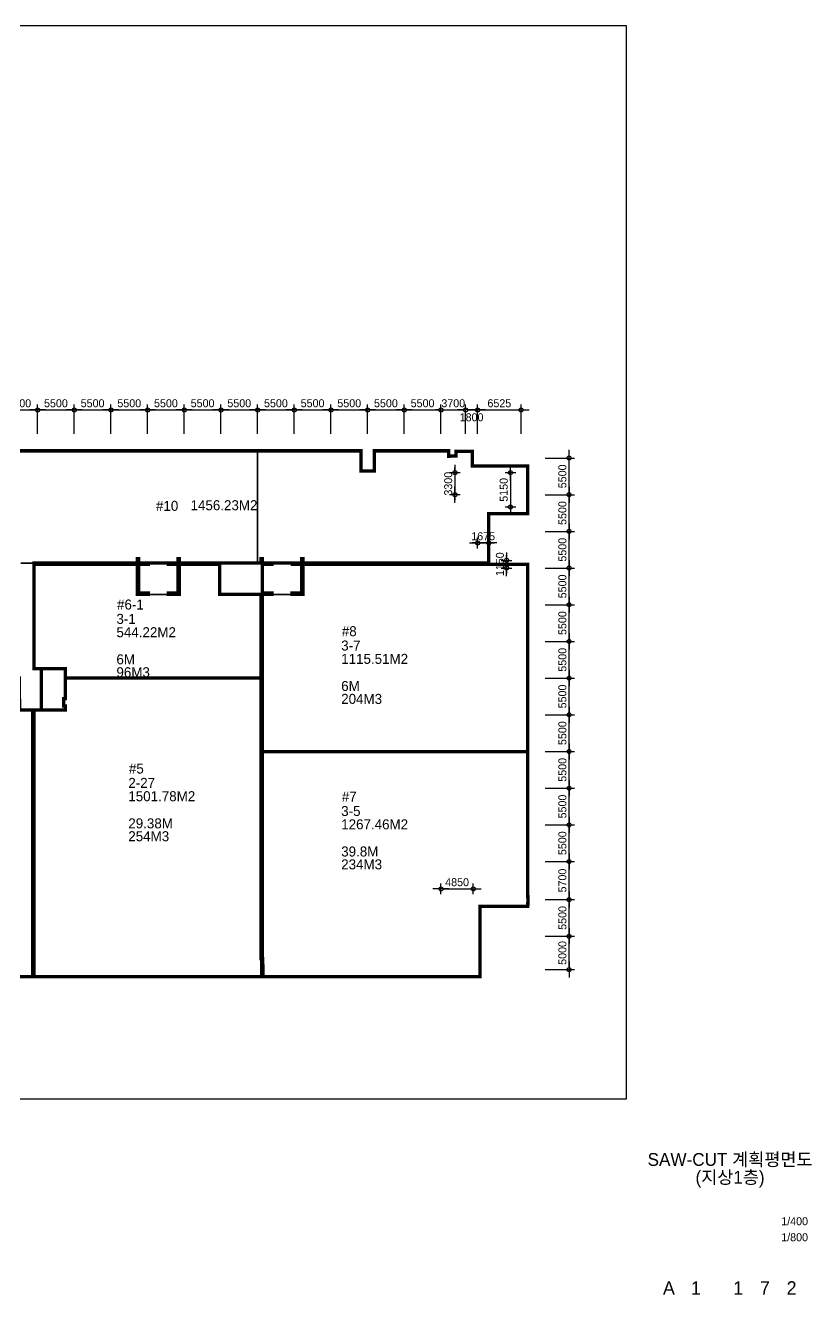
# Model space of a CAD drawing. Header units: millimetres. Extents: x -552870 to 1405794, y -1345622 to 197746.
# Drawn here: x 201893 to 319839, y -222928 to -32654 of the extents above; entities that cross this region are included whole.
import ezdxf
from ezdxf.enums import TextEntityAlignment as Align

# ---------------------------------------------------------------- set-up
doc = ezdxf.new("R2010")
doc.units = ezdxf.units.MM
doc.header["$LTSCALE"] = 1000
doc.header["$MEASUREMENT"] = 0
doc.header["$PDSIZE"] = -10
doc.layers.get('0').update_dxf_attribs({"linetype": 'CONTINUOUS'})
doc.layers.get('Defpoints').update_dxf_attribs({"color": 171, "linetype": 'CONTINUOUS'})
for name, color, linetype in [('I_#', 7, 'CONTINUOUS'), ('I_area', 30, 'CONTINUOUS'), ("I_con'c", 5, 'CONTINUOUS'), ('I_date', 100, 'CONTINUOUS'), ('I_joint', 1, 'CONTINUOUS'), ('NDIM', 7, 'CONTINUOUS'), ('TEXT-TITLE', 6, 'CONTINUOUS'), ('TEXT-기입', 6, 'CONTINUOUS')]:
    doc.layers.add(name, color=color, linetype=linetype)
doc.styles.add('CGS', font='cgse', dxfattribs={"bigfont": 'cgs'})
doc.styles.add('나눔바른고딕', font='')
doc.styles.get('나눔바른고딕').set_extended_font_data('나눔바른고딕')
doc.dimstyles.new('NDIM 1200', dxfattribs={"dimscale": 500, "dimtxt": 3, "dimasz": 1, "dimexe": 2, "dimexo": 2, "dimgap": 1, "dimtad": 1, "dimdec": 0, "dimdsep": 46, "dimtxsty": 'CGS', "dimblk": 'DOT0', "dimcen": 1, "dimdle": 8, "dimclrd": 2, "dimclre": 2, "dimclrt": 2, "dimadec": 0, "dimazin": 0, "dimtfac": 1, "dimtdec": 0, "dimtix": 1, "dimtmove": 2, "dimatfit": 3, "dimldrblk": 'DOT0', "dimfxl": 1, "dimtolj": 1, "dimtzin": 0, "dimlwd": -1, "dimlwe": -1, "dimarcsym": 0})

# ---------------------------------------------------------------- blocks, each defined once
blk = doc.blocks.new('DOT0')
blk.add_line((-3, 0), (3, 0))
at = {"color": 6}
blk.add_circle((0, 0), 0.75, dxfattribs=at)
blk = doc.blocks.new('*D247')
at = {"layer": 'Defpoints', "color": 0, "ltscale": 0.4, "transparency": 16777216}
for p in [(267930, -99709), (266330, -103009), (267930, -103009)]:
    blk.add_point(p, dxfattribs=at)
at = {"layer": 'NDIM', "ltscale": 0.4, "transparency": 16777216}
for p, q in [((266330, -99309), (266330, -98909)), ((267130, -99709), (265530, -99709)), ((266330, -99709), (266330, -103009)), ((267130, -103009), (265530, -103009)), ((266330, -103409), (266330, -103809))]:
    blk.add_line(p, q, dxfattribs=at)
at = {"layer": 'NDIM', "ltscale": 0.4, "transparency": 16777216, "xscale": 400, "yscale": 400, "zscale": 400}
for p, rotation in [((266330, -99709), 270), ((266330, -103009), 90)]:
    blk.add_blockref('DOT0', p, dxfattribs=dict(at, rotation=rotation))
at = {"layer": 'NDIM', "ltscale": 0.4, "transparency": 16777216, "insert": (265330, -101359), "char_height": 1200, "attachment_point": 5, "rotation": 90, "style": 'CGS'}
blk.add_mtext('\\A1;3300', dxfattribs=at)
blk = doc.blocks.new('*D249')
at = {"layer": 'Defpoints', "color": 0, "ltscale": 0.4, "transparency": 16777216}
for p in [(269080, -162109), (264230, -163709), (269080, -163709)]:
    blk.add_point(p, dxfattribs=at)
at = {"layer": 'NDIM', "ltscale": 0.4, "transparency": 16777216}
for p, q in [((264230, -162909), (264230, -161309)), ((269080, -162909), (269080, -161309)), ((264630, -162109), (268680, -162109))]:
    blk.add_line(p, q, dxfattribs=at)
at = {"layer": 'NDIM', "ltscale": 0.4, "transparency": 16777216, "xscale": 400, "yscale": 400, "zscale": 400, "rotation": 180}
blk.add_blockref('DOT0', (264230, -162109), dxfattribs=at)
at = {"layer": 'NDIM', "ltscale": 0.4, "transparency": 16777216, "xscale": 400, "yscale": 400, "zscale": 400}
blk.add_blockref('DOT0', (269080, -162109), dxfattribs=at)
at = {"layer": 'NDIM', "ltscale": 0.4, "transparency": 16777216, "insert": (266655, -161109), "char_height": 1200, "attachment_point": 5, "style": 'CGS'}
blk.add_mtext('\\A1;4850', dxfattribs=at)
blk = doc.blocks.new('*D267')
at = {"layer": 'Defpoints', "color": 0, "ltscale": 0.4, "transparency": 16777216}
for p in [(203730, -90309), (198230, -94709), (203730, -94709)]:
    blk.add_point(p, dxfattribs=at)
at = {"layer": 'NDIM', "ltscale": 0.4, "transparency": 16777216}
for p, q in [((198230, -93909), (198230, -89509)), ((198630, -90309), (203330, -90309)), ((203730, -93909), (203730, -89509))]:
    blk.add_line(p, q, dxfattribs=at)
at = {"layer": 'NDIM', "ltscale": 0.4, "transparency": 16777216, "xscale": 400, "yscale": 400, "zscale": 400, "rotation": 180}
blk.add_blockref('DOT0', (198230, -90309), dxfattribs=at)
at = {"layer": 'NDIM', "ltscale": 0.4, "transparency": 16777216, "xscale": 400, "yscale": 400, "zscale": 400}
blk.add_blockref('DOT0', (203730, -90309), dxfattribs=at)
at = {"layer": 'NDIM', "ltscale": 0.4, "transparency": 16777216, "insert": (200980, -89309), "char_height": 1200, "attachment_point": 5, "style": 'CGS'}
blk.add_mtext('\\A1;5500', dxfattribs=at)
blk = doc.blocks.new('*D235')
at = {"layer": 'Defpoints', "color": 0, "ltscale": 0.4, "transparency": 16777216}
for p in [(209230, -90309), (203730, -94709), (209230, -94709)]:
    blk.add_point(p, dxfattribs=at)
at = {"layer": 'NDIM', "ltscale": 0.4, "transparency": 16777216}
for p, q in [((203730, -93909), (203730, -89509)), ((204130, -90309), (208830, -90309)), ((209230, -93909), (209230, -89509))]:
    blk.add_line(p, q, dxfattribs=at)
at = {"layer": 'NDIM', "ltscale": 0.4, "transparency": 16777216, "xscale": 400, "yscale": 400, "zscale": 400, "rotation": 180}
blk.add_blockref('DOT0', (203730, -90309), dxfattribs=at)
at = {"layer": 'NDIM', "ltscale": 0.4, "transparency": 16777216, "xscale": 400, "yscale": 400, "zscale": 400}
blk.add_blockref('DOT0', (209230, -90309), dxfattribs=at)
at = {"layer": 'NDIM', "ltscale": 0.4, "transparency": 16777216, "insert": (206480, -89309), "char_height": 1200, "attachment_point": 5, "style": 'CGS'}
blk.add_mtext('\\A1;5500', dxfattribs=at)
blk = doc.blocks.new('*D236')
at = {"layer": 'Defpoints', "color": 0, "ltscale": 0.4, "transparency": 16777216}
for p in [(214730, -90309), (209230, -94709), (214730, -94709)]:
    blk.add_point(p, dxfattribs=at)
at = {"layer": 'NDIM', "ltscale": 0.4, "transparency": 16777216}
for p, q in [((209230, -93909), (209230, -89509)), ((209630, -90309), (214330, -90309)), ((214730, -93909), (214730, -89509))]:
    blk.add_line(p, q, dxfattribs=at)
at = {"layer": 'NDIM', "ltscale": 0.4, "transparency": 16777216, "xscale": 400, "yscale": 400, "zscale": 400, "rotation": 180}
blk.add_blockref('DOT0', (209230, -90309), dxfattribs=at)
at = {"layer": 'NDIM', "ltscale": 0.4, "transparency": 16777216, "xscale": 400, "yscale": 400, "zscale": 400}
blk.add_blockref('DOT0', (214730, -90309), dxfattribs=at)
at = {"layer": 'NDIM', "ltscale": 0.4, "transparency": 16777216, "insert": (211980, -89309), "char_height": 1200, "attachment_point": 5, "style": 'CGS'}
blk.add_mtext('\\A1;5500', dxfattribs=at)
blk = doc.blocks.new('*D237')
at = {"layer": 'Defpoints', "color": 0, "ltscale": 0.4, "transparency": 16777216}
for p in [(220230, -90309), (214730, -94709), (220230, -94709)]:
    blk.add_point(p, dxfattribs=at)
at = {"layer": 'NDIM', "ltscale": 0.4, "transparency": 16777216}
for p, q in [((214730, -93909), (214730, -89509)), ((215130, -90309), (219830, -90309)), ((220230, -93909), (220230, -89509))]:
    blk.add_line(p, q, dxfattribs=at)
at = {"layer": 'NDIM', "ltscale": 0.4, "transparency": 16777216, "xscale": 400, "yscale": 400, "zscale": 400, "rotation": 180}
blk.add_blockref('DOT0', (214730, -90309), dxfattribs=at)
at = {"layer": 'NDIM', "ltscale": 0.4, "transparency": 16777216, "xscale": 400, "yscale": 400, "zscale": 400}
blk.add_blockref('DOT0', (220230, -90309), dxfattribs=at)
at = {"layer": 'NDIM', "ltscale": 0.4, "transparency": 16777216, "insert": (217480, -89309), "char_height": 1200, "attachment_point": 5, "style": 'CGS'}
blk.add_mtext('\\A1;5500', dxfattribs=at)
blk = doc.blocks.new('*D238')
at = {"layer": 'Defpoints', "color": 0, "ltscale": 0.4, "transparency": 16777216}
for p in [(225730, -90309), (220230, -94709), (225730, -94709)]:
    blk.add_point(p, dxfattribs=at)
at = {"layer": 'NDIM', "ltscale": 0.4, "transparency": 16777216}
for p, q in [((220230, -93909), (220230, -89509)), ((220630, -90309), (225330, -90309)), ((225730, -93909), (225730, -89509))]:
    blk.add_line(p, q, dxfattribs=at)
at = {"layer": 'NDIM', "ltscale": 0.4, "transparency": 16777216, "xscale": 400, "yscale": 400, "zscale": 400, "rotation": 180}
blk.add_blockref('DOT0', (220230, -90309), dxfattribs=at)
at = {"layer": 'NDIM', "ltscale": 0.4, "transparency": 16777216, "xscale": 400, "yscale": 400, "zscale": 400}
blk.add_blockref('DOT0', (225730, -90309), dxfattribs=at)
at = {"layer": 'NDIM', "ltscale": 0.4, "transparency": 16777216, "insert": (222980, -89309), "char_height": 1200, "attachment_point": 5, "style": 'CGS'}
blk.add_mtext('\\A1;5500', dxfattribs=at)
blk = doc.blocks.new('*D239')
at = {"layer": 'Defpoints', "color": 0, "ltscale": 0.4, "transparency": 16777216}
for p in [(231230, -90309), (225730, -94709), (231230, -94709)]:
    blk.add_point(p, dxfattribs=at)
at = {"layer": 'NDIM', "ltscale": 0.4, "transparency": 16777216}
for p, q in [((225730, -93909), (225730, -89509)), ((226130, -90309), (230830, -90309)), ((231230, -93909), (231230, -89509))]:
    blk.add_line(p, q, dxfattribs=at)
at = {"layer": 'NDIM', "ltscale": 0.4, "transparency": 16777216, "xscale": 400, "yscale": 400, "zscale": 400, "rotation": 180}
blk.add_blockref('DOT0', (225730, -90309), dxfattribs=at)
at = {"layer": 'NDIM', "ltscale": 0.4, "transparency": 16777216, "xscale": 400, "yscale": 400, "zscale": 400}
blk.add_blockref('DOT0', (231230, -90309), dxfattribs=at)
at = {"layer": 'NDIM', "ltscale": 0.4, "transparency": 16777216, "insert": (228480, -89309), "char_height": 1200, "attachment_point": 5, "style": 'CGS'}
blk.add_mtext('\\A1;5500', dxfattribs=at)
blk = doc.blocks.new('*D240')
at = {"layer": 'Defpoints', "color": 0, "ltscale": 0.4, "transparency": 16777216}
for p in [(236730, -90309), (231230, -94709), (236730, -94709)]:
    blk.add_point(p, dxfattribs=at)
at = {"layer": 'NDIM', "ltscale": 0.4, "transparency": 16777216}
for p, q in [((231230, -93909), (231230, -89509)), ((231630, -90309), (236330, -90309)), ((236730, -93909), (236730, -89509))]:
    blk.add_line(p, q, dxfattribs=at)
at = {"layer": 'NDIM', "ltscale": 0.4, "transparency": 16777216, "xscale": 400, "yscale": 400, "zscale": 400, "rotation": 180}
blk.add_blockref('DOT0', (231230, -90309), dxfattribs=at)
at = {"layer": 'NDIM', "ltscale": 0.4, "transparency": 16777216, "xscale": 400, "yscale": 400, "zscale": 400}
blk.add_blockref('DOT0', (236730, -90309), dxfattribs=at)
at = {"layer": 'NDIM', "ltscale": 0.4, "transparency": 16777216, "insert": (233980, -89309), "char_height": 1200, "attachment_point": 5, "style": 'CGS'}
blk.add_mtext('\\A1;5500', dxfattribs=at)
blk = doc.blocks.new('*D241')
at = {"layer": 'Defpoints', "color": 0, "ltscale": 0.4, "transparency": 16777216}
for p in [(242230, -90309), (236730, -94709), (242230, -94709)]:
    blk.add_point(p, dxfattribs=at)
at = {"layer": 'NDIM', "ltscale": 0.4, "transparency": 16777216}
for p, q in [((236730, -93909), (236730, -89509)), ((237130, -90309), (241830, -90309)), ((242230, -93909), (242230, -89509))]:
    blk.add_line(p, q, dxfattribs=at)
at = {"layer": 'NDIM', "ltscale": 0.4, "transparency": 16777216, "xscale": 400, "yscale": 400, "zscale": 400, "rotation": 180}
blk.add_blockref('DOT0', (236730, -90309), dxfattribs=at)
at = {"layer": 'NDIM', "ltscale": 0.4, "transparency": 16777216, "xscale": 400, "yscale": 400, "zscale": 400}
blk.add_blockref('DOT0', (242230, -90309), dxfattribs=at)
at = {"layer": 'NDIM', "ltscale": 0.4, "transparency": 16777216, "insert": (239480, -89309), "char_height": 1200, "attachment_point": 5, "style": 'CGS'}
blk.add_mtext('\\A1;5500', dxfattribs=at)
blk = doc.blocks.new('*D242')
at = {"layer": 'Defpoints', "color": 0, "ltscale": 0.4, "transparency": 16777216}
for p in [(247730, -90309), (242230, -94709), (247730, -94709)]:
    blk.add_point(p, dxfattribs=at)
at = {"layer": 'NDIM', "ltscale": 0.4, "transparency": 16777216}
for p, q in [((242230, -93909), (242230, -89509)), ((242630, -90309), (247330, -90309)), ((247730, -93909), (247730, -89509))]:
    blk.add_line(p, q, dxfattribs=at)
at = {"layer": 'NDIM', "ltscale": 0.4, "transparency": 16777216, "xscale": 400, "yscale": 400, "zscale": 400, "rotation": 180}
blk.add_blockref('DOT0', (242230, -90309), dxfattribs=at)
at = {"layer": 'NDIM', "ltscale": 0.4, "transparency": 16777216, "xscale": 400, "yscale": 400, "zscale": 400}
blk.add_blockref('DOT0', (247730, -90309), dxfattribs=at)
at = {"layer": 'NDIM', "ltscale": 0.4, "transparency": 16777216, "insert": (244980, -89309), "char_height": 1200, "attachment_point": 5, "style": 'CGS'}
blk.add_mtext('\\A1;5500', dxfattribs=at)
blk = doc.blocks.new('*D243')
at = {"layer": 'Defpoints', "color": 0, "ltscale": 0.4, "transparency": 16777216}
for p in [(253230, -90309), (247730, -94709), (253230, -94709)]:
    blk.add_point(p, dxfattribs=at)
at = {"layer": 'NDIM', "ltscale": 0.4, "transparency": 16777216}
for p, q in [((247730, -93909), (247730, -89509)), ((248130, -90309), (252830, -90309)), ((253230, -93909), (253230, -89509))]:
    blk.add_line(p, q, dxfattribs=at)
at = {"layer": 'NDIM', "ltscale": 0.4, "transparency": 16777216, "xscale": 400, "yscale": 400, "zscale": 400, "rotation": 180}
blk.add_blockref('DOT0', (247730, -90309), dxfattribs=at)
at = {"layer": 'NDIM', "ltscale": 0.4, "transparency": 16777216, "xscale": 400, "yscale": 400, "zscale": 400}
blk.add_blockref('DOT0', (253230, -90309), dxfattribs=at)
at = {"layer": 'NDIM', "ltscale": 0.4, "transparency": 16777216, "insert": (250480, -89309), "char_height": 1200, "attachment_point": 5, "style": 'CGS'}
blk.add_mtext('\\A1;5500', dxfattribs=at)
blk = doc.blocks.new('*D244')
at = {"layer": 'Defpoints', "color": 0, "ltscale": 0.4, "transparency": 16777216}
for p in [(258730, -90309), (253230, -94709), (258730, -94709)]:
    blk.add_point(p, dxfattribs=at)
at = {"layer": 'NDIM', "ltscale": 0.4, "transparency": 16777216}
for p, q in [((253230, -93909), (253230, -89509)), ((253630, -90309), (258330, -90309)), ((258730, -93909), (258730, -89509))]:
    blk.add_line(p, q, dxfattribs=at)
at = {"layer": 'NDIM', "ltscale": 0.4, "transparency": 16777216, "xscale": 400, "yscale": 400, "zscale": 400, "rotation": 180}
blk.add_blockref('DOT0', (253230, -90309), dxfattribs=at)
at = {"layer": 'NDIM', "ltscale": 0.4, "transparency": 16777216, "xscale": 400, "yscale": 400, "zscale": 400}
blk.add_blockref('DOT0', (258730, -90309), dxfattribs=at)
at = {"layer": 'NDIM', "ltscale": 0.4, "transparency": 16777216, "insert": (255980, -89309), "char_height": 1200, "attachment_point": 5, "style": 'CGS'}
blk.add_mtext('\\A1;5500', dxfattribs=at)
blk = doc.blocks.new('*D245')
at = {"layer": 'Defpoints', "color": 0, "ltscale": 0.4, "transparency": 16777216}
for p in [(264230, -90309), (258730, -94709), (264230, -94709)]:
    blk.add_point(p, dxfattribs=at)
at = {"layer": 'NDIM', "ltscale": 0.4, "transparency": 16777216}
for p, q in [((258730, -93909), (258730, -89509)), ((259130, -90309), (263830, -90309)), ((264230, -93909), (264230, -89509))]:
    blk.add_line(p, q, dxfattribs=at)
at = {"layer": 'NDIM', "ltscale": 0.4, "transparency": 16777216, "xscale": 400, "yscale": 400, "zscale": 400, "rotation": 180}
blk.add_blockref('DOT0', (258730, -90309), dxfattribs=at)
at = {"layer": 'NDIM', "ltscale": 0.4, "transparency": 16777216, "xscale": 400, "yscale": 400, "zscale": 400}
blk.add_blockref('DOT0', (264230, -90309), dxfattribs=at)
at = {"layer": 'NDIM', "ltscale": 0.4, "transparency": 16777216, "insert": (261480, -89309), "char_height": 1200, "attachment_point": 5, "style": 'CGS'}
blk.add_mtext('\\A1;5500', dxfattribs=at)
blk = doc.blocks.new('*D206')
at = {"layer": 'Defpoints', "color": 0, "ltscale": 0.4, "transparency": 16777216}
for p in [(267930, -90309), (264230, -94709), (267930, -94709)]:
    blk.add_point(p, dxfattribs=at)
at = {"layer": 'NDIM', "ltscale": 0.4, "transparency": 16777216}
for p, q in [((263830, -90309), (263430, -90309)), ((264230, -93909), (264230, -89509)), ((264230, -90309), (267930, -90309)), ((267930, -93909), (267930, -89509)), ((268330, -90309), (268730, -90309))]:
    blk.add_line(p, q, dxfattribs=at)
at = {"layer": 'NDIM', "ltscale": 0.4, "transparency": 16777216, "xscale": 400, "yscale": 400, "zscale": 400}
blk.add_blockref('DOT0', (264230, -90309), dxfattribs=at)
at = {"layer": 'NDIM', "ltscale": 0.4, "transparency": 16777216, "xscale": 400, "yscale": 400, "zscale": 400, "rotation": 180}
blk.add_blockref('DOT0', (267930, -90309), dxfattribs=at)
at = {"layer": 'NDIM', "ltscale": 0.4, "transparency": 16777216, "insert": (266080, -89309), "char_height": 1200, "attachment_point": 5, "style": 'CGS'}
blk.add_mtext('\\A1;3700', dxfattribs=at)
blk = doc.blocks.new('*D207')
at = {"layer": 'Defpoints', "color": 0, "ltscale": 0.4, "transparency": 16777216}
for p in [(276255, -90309), (269730, -94709), (276255, -94709)]:
    blk.add_point(p, dxfattribs=at)
at = {"layer": 'NDIM', "ltscale": 0.4, "transparency": 16777216}
for p, q in [((269730, -93909), (269730, -89509)), ((270130, -90309), (275855, -90309)), ((276255, -93909), (276255, -89509))]:
    blk.add_line(p, q, dxfattribs=at)
at = {"layer": 'NDIM', "ltscale": 0.4, "transparency": 16777216, "xscale": 400, "yscale": 400, "zscale": 400, "rotation": 180}
blk.add_blockref('DOT0', (269730, -90309), dxfattribs=at)
at = {"layer": 'NDIM', "ltscale": 0.4, "transparency": 16777216, "xscale": 400, "yscale": 400, "zscale": 400}
blk.add_blockref('DOT0', (276255, -90309), dxfattribs=at)
at = {"layer": 'NDIM', "ltscale": 0.4, "transparency": 16777216, "insert": (272993, -89309), "char_height": 1200, "attachment_point": 5, "style": 'CGS'}
blk.add_mtext('\\A1;6525', dxfattribs=at)
blk = doc.blocks.new('*D208')
at = {"layer": 'Defpoints', "color": 0, "ltscale": 0.4, "transparency": 16777216}
for p in [(269730, -90309), (267930, -94709), (269730, -94709)]:
    blk.add_point(p, dxfattribs=at)
at = {"layer": 'NDIM', "ltscale": 0.4, "transparency": 16777216}
for p, q in [((267930, -93909), (267930, -89509)), ((268330, -90309), (269330, -90309)), ((269730, -93909), (269730, -89509))]:
    blk.add_line(p, q, dxfattribs=at)
at = {"layer": 'NDIM', "ltscale": 0.4, "transparency": 16777216, "xscale": 400, "yscale": 400, "zscale": 400, "rotation": 180}
blk.add_blockref('DOT0', (267930, -90309), dxfattribs=at)
at = {"layer": 'NDIM', "ltscale": 0.4, "transparency": 16777216, "xscale": 400, "yscale": 400, "zscale": 400}
blk.add_blockref('DOT0', (269730, -90309), dxfattribs=at)
at = {"layer": 'NDIM', "ltscale": 0.4, "transparency": 16777216, "insert": (268830, -91409), "char_height": 1200, "attachment_point": 5, "style": 'CGS'}
blk.add_mtext('\\A1;1800', dxfattribs=at)
blk = doc.blocks.new('*D223')
at = {"layer": 'Defpoints', "color": 0, "ltscale": 0.4, "transparency": 16777216}
for p in [(279055, -108509), (283455, -108509), (279055, -114009)]:
    blk.add_point(p, dxfattribs=at)
at = {"layer": 'NDIM', "ltscale": 0.4, "transparency": 16777216}
for p, q in [((279855, -108509), (284255, -108509)), ((283455, -113609), (283455, -108909)), ((279855, -114009), (284255, -114009))]:
    blk.add_line(p, q, dxfattribs=at)
at = {"layer": 'NDIM', "ltscale": 0.4, "transparency": 16777216, "xscale": 400, "yscale": 400, "zscale": 400}
for p, rotation in [((283455, -108509), 90), ((283455, -114009), 270)]:
    blk.add_blockref('DOT0', p, dxfattribs=dict(at, rotation=rotation))
at = {"layer": 'NDIM', "ltscale": 0.4, "transparency": 16777216, "insert": (282455, -111259), "char_height": 1200, "attachment_point": 5, "rotation": 90, "style": 'CGS'}
blk.add_mtext('\\A1;5500', dxfattribs=at)
blk = doc.blocks.new('*D224')
at = {"layer": 'Defpoints', "color": 0, "ltscale": 0.4, "transparency": 16777216}
for p in [(279055, -114009), (283455, -114009), (279055, -119509)]:
    blk.add_point(p, dxfattribs=at)
at = {"layer": 'NDIM', "ltscale": 0.4, "transparency": 16777216}
for p, q in [((279855, -114009), (284255, -114009)), ((283455, -119109), (283455, -114409)), ((279855, -119509), (284255, -119509))]:
    blk.add_line(p, q, dxfattribs=at)
at = {"layer": 'NDIM', "ltscale": 0.4, "transparency": 16777216, "xscale": 400, "yscale": 400, "zscale": 400}
for p, rotation in [((283455, -114009), 90), ((283455, -119509), 270)]:
    blk.add_blockref('DOT0', p, dxfattribs=dict(at, rotation=rotation))
at = {"layer": 'NDIM', "ltscale": 0.4, "transparency": 16777216, "insert": (282455, -116759), "char_height": 1200, "attachment_point": 5, "rotation": 90, "style": 'CGS'}
blk.add_mtext('\\A1;5500', dxfattribs=at)
blk = doc.blocks.new('*D225')
at = {"layer": 'Defpoints', "color": 0, "ltscale": 0.4, "transparency": 16777216}
for p in [(279055, -119509), (283455, -119509), (279055, -125009)]:
    blk.add_point(p, dxfattribs=at)
at = {"layer": 'NDIM', "ltscale": 0.4, "transparency": 16777216}
for p, q in [((279855, -119509), (284255, -119509)), ((283455, -124609), (283455, -119909)), ((279855, -125009), (284255, -125009))]:
    blk.add_line(p, q, dxfattribs=at)
at = {"layer": 'NDIM', "ltscale": 0.4, "transparency": 16777216, "xscale": 400, "yscale": 400, "zscale": 400}
for p, rotation in [((283455, -119509), 90), ((283455, -125009), 270)]:
    blk.add_blockref('DOT0', p, dxfattribs=dict(at, rotation=rotation))
at = {"layer": 'NDIM', "ltscale": 0.4, "transparency": 16777216, "insert": (282455, -122259), "char_height": 1200, "attachment_point": 5, "rotation": 90, "style": 'CGS'}
blk.add_mtext('\\A1;5500', dxfattribs=at)
blk = doc.blocks.new('*D226')
at = {"layer": 'Defpoints', "color": 0, "ltscale": 0.4, "transparency": 16777216}
for p in [(279055, -125009), (283455, -125009), (279055, -130509)]:
    blk.add_point(p, dxfattribs=at)
at = {"layer": 'NDIM', "ltscale": 0.4, "transparency": 16777216}
for p, q in [((279855, -125009), (284255, -125009)), ((283455, -130109), (283455, -125409)), ((279855, -130509), (284255, -130509))]:
    blk.add_line(p, q, dxfattribs=at)
at = {"layer": 'NDIM', "ltscale": 0.4, "transparency": 16777216, "xscale": 400, "yscale": 400, "zscale": 400}
for p, rotation in [((283455, -125009), 90), ((283455, -130509), 270)]:
    blk.add_blockref('DOT0', p, dxfattribs=dict(at, rotation=rotation))
at = {"layer": 'NDIM', "ltscale": 0.4, "transparency": 16777216, "insert": (282455, -127759), "char_height": 1200, "attachment_point": 5, "rotation": 90, "style": 'CGS'}
blk.add_mtext('\\A1;5500', dxfattribs=at)
blk = doc.blocks.new('*D227')
at = {"layer": 'Defpoints', "color": 0, "ltscale": 0.4, "transparency": 16777216}
for p in [(279055, -130509), (283455, -130509), (279055, -136009)]:
    blk.add_point(p, dxfattribs=at)
at = {"layer": 'NDIM', "ltscale": 0.4, "transparency": 16777216}
for p, q in [((279855, -130509), (284255, -130509)), ((283455, -135609), (283455, -130909)), ((279855, -136009), (284255, -136009))]:
    blk.add_line(p, q, dxfattribs=at)
at = {"layer": 'NDIM', "ltscale": 0.4, "transparency": 16777216, "xscale": 400, "yscale": 400, "zscale": 400}
for p, rotation in [((283455, -130509), 90), ((283455, -136009), 270)]:
    blk.add_blockref('DOT0', p, dxfattribs=dict(at, rotation=rotation))
at = {"layer": 'NDIM', "ltscale": 0.4, "transparency": 16777216, "insert": (282455, -133259), "char_height": 1200, "attachment_point": 5, "rotation": 90, "style": 'CGS'}
blk.add_mtext('\\A1;5500', dxfattribs=at)
blk = doc.blocks.new('*D228')
at = {"layer": 'Defpoints', "color": 0, "ltscale": 0.4, "transparency": 16777216}
for p in [(279055, -136009), (283455, -136009), (279055, -141509)]:
    blk.add_point(p, dxfattribs=at)
at = {"layer": 'NDIM', "ltscale": 0.4, "transparency": 16777216}
for p, q in [((279855, -136009), (284255, -136009)), ((283455, -141109), (283455, -136409)), ((279855, -141509), (284255, -141509))]:
    blk.add_line(p, q, dxfattribs=at)
at = {"layer": 'NDIM', "ltscale": 0.4, "transparency": 16777216, "xscale": 400, "yscale": 400, "zscale": 400}
for p, rotation in [((283455, -136009), 90), ((283455, -141509), 270)]:
    blk.add_blockref('DOT0', p, dxfattribs=dict(at, rotation=rotation))
at = {"layer": 'NDIM', "ltscale": 0.4, "transparency": 16777216, "insert": (282455, -138759), "char_height": 1200, "attachment_point": 5, "rotation": 90, "style": 'CGS'}
blk.add_mtext('\\A1;5500', dxfattribs=at)
blk = doc.blocks.new('*D229')
at = {"layer": 'Defpoints', "color": 0, "ltscale": 0.4, "transparency": 16777216}
for p in [(279055, -141509), (283455, -141509), (279055, -147009)]:
    blk.add_point(p, dxfattribs=at)
at = {"layer": 'NDIM', "ltscale": 0.4, "transparency": 16777216}
for p, q in [((279855, -141509), (284255, -141509)), ((283455, -146609), (283455, -141909)), ((279855, -147009), (284255, -147009))]:
    blk.add_line(p, q, dxfattribs=at)
at = {"layer": 'NDIM', "ltscale": 0.4, "transparency": 16777216, "xscale": 400, "yscale": 400, "zscale": 400}
for p, rotation in [((283455, -141509), 90), ((283455, -147009), 270)]:
    blk.add_blockref('DOT0', p, dxfattribs=dict(at, rotation=rotation))
at = {"layer": 'NDIM', "ltscale": 0.4, "transparency": 16777216, "insert": (282455, -144259), "char_height": 1200, "attachment_point": 5, "rotation": 90, "style": 'CGS'}
blk.add_mtext('\\A1;5500', dxfattribs=at)
blk = doc.blocks.new('*D230')
at = {"layer": 'Defpoints', "color": 0, "ltscale": 0.4, "transparency": 16777216}
for p in [(279055, -147009), (283455, -147009), (279055, -152509)]:
    blk.add_point(p, dxfattribs=at)
at = {"layer": 'NDIM', "ltscale": 0.4, "transparency": 16777216}
for p, q in [((279855, -147009), (284255, -147009)), ((283455, -152109), (283455, -147409)), ((279855, -152509), (284255, -152509))]:
    blk.add_line(p, q, dxfattribs=at)
at = {"layer": 'NDIM', "ltscale": 0.4, "transparency": 16777216, "xscale": 400, "yscale": 400, "zscale": 400}
for p, rotation in [((283455, -147009), 90), ((283455, -152509), 270)]:
    blk.add_blockref('DOT0', p, dxfattribs=dict(at, rotation=rotation))
at = {"layer": 'NDIM', "ltscale": 0.4, "transparency": 16777216, "insert": (282455, -149759), "char_height": 1200, "attachment_point": 5, "rotation": 90, "style": 'CGS'}
blk.add_mtext('\\A1;5500', dxfattribs=at)
blk = doc.blocks.new('*D231')
at = {"layer": 'Defpoints', "color": 0, "ltscale": 0.4, "transparency": 16777216}
for p in [(279055, -152509), (283455, -152509), (279055, -158009)]:
    blk.add_point(p, dxfattribs=at)
at = {"layer": 'NDIM', "ltscale": 0.4, "transparency": 16777216}
for p, q in [((279855, -152509), (284255, -152509)), ((283455, -157609), (283455, -152909)), ((279855, -158009), (284255, -158009))]:
    blk.add_line(p, q, dxfattribs=at)
at = {"layer": 'NDIM', "ltscale": 0.4, "transparency": 16777216, "xscale": 400, "yscale": 400, "zscale": 400}
for p, rotation in [((283455, -152509), 90), ((283455, -158009), 270)]:
    blk.add_blockref('DOT0', p, dxfattribs=dict(at, rotation=rotation))
at = {"layer": 'NDIM', "ltscale": 0.4, "transparency": 16777216, "insert": (282455, -155259), "char_height": 1200, "attachment_point": 5, "rotation": 90, "style": 'CGS'}
blk.add_mtext('\\A1;5500', dxfattribs=at)
blk = doc.blocks.new('*D232')
at = {"layer": 'Defpoints', "color": 0, "ltscale": 0.4, "transparency": 16777216}
for p in [(279055, -158009), (283455, -158009), (279055, -163709)]:
    blk.add_point(p, dxfattribs=at)
at = {"layer": 'NDIM', "ltscale": 0.4, "transparency": 16777216}
for p, q in [((279855, -158009), (284255, -158009)), ((283455, -163309), (283455, -158409)), ((279855, -163709), (284255, -163709))]:
    blk.add_line(p, q, dxfattribs=at)
at = {"layer": 'NDIM', "ltscale": 0.4, "transparency": 16777216, "xscale": 400, "yscale": 400, "zscale": 400}
for p, rotation in [((283455, -158009), 90), ((283455, -163709), 270)]:
    blk.add_blockref('DOT0', p, dxfattribs=dict(at, rotation=rotation))
at = {"layer": 'NDIM', "ltscale": 0.4, "transparency": 16777216, "insert": (282455, -160859), "char_height": 1200, "attachment_point": 5, "rotation": 90, "style": 'CGS'}
blk.add_mtext('\\A1;5700', dxfattribs=at)
blk = doc.blocks.new('*D233')
at = {"layer": 'Defpoints', "color": 0, "ltscale": 0.4, "transparency": 16777216}
for p in [(279055, -163709), (283455, -163709), (279055, -169209)]:
    blk.add_point(p, dxfattribs=at)
at = {"layer": 'NDIM', "ltscale": 0.4, "transparency": 16777216}
for p, q in [((279855, -163709), (284255, -163709)), ((283455, -168809), (283455, -164109)), ((279855, -169209), (284255, -169209))]:
    blk.add_line(p, q, dxfattribs=at)
at = {"layer": 'NDIM', "ltscale": 0.4, "transparency": 16777216, "xscale": 400, "yscale": 400, "zscale": 400}
for p, rotation in [((283455, -163709), 90), ((283455, -169209), 270)]:
    blk.add_blockref('DOT0', p, dxfattribs=dict(at, rotation=rotation))
at = {"layer": 'NDIM', "ltscale": 0.4, "transparency": 16777216, "insert": (282455, -166459), "char_height": 1200, "attachment_point": 5, "rotation": 90, "style": 'CGS'}
blk.add_mtext('\\A1;5500', dxfattribs=at)
blk = doc.blocks.new('*D234')
at = {"layer": 'Defpoints', "color": 0, "ltscale": 0.4, "transparency": 16777216}
for p in [(279055, -169209), (283455, -169209), (279055, -174209)]:
    blk.add_point(p, dxfattribs=at)
at = {"layer": 'NDIM', "ltscale": 0.4, "transparency": 16777216}
for p, q in [((279855, -169209), (284255, -169209)), ((283455, -173809), (283455, -169609)), ((279855, -174209), (284255, -174209))]:
    blk.add_line(p, q, dxfattribs=at)
at = {"layer": 'NDIM', "ltscale": 0.4, "transparency": 16777216, "xscale": 400, "yscale": 400, "zscale": 400}
for p, rotation in [((283455, -169209), 90), ((283455, -174209), 270)]:
    blk.add_blockref('DOT0', p, dxfattribs=dict(at, rotation=rotation))
at = {"layer": 'NDIM', "ltscale": 0.4, "transparency": 16777216, "insert": (282455, -171709), "char_height": 1200, "attachment_point": 5, "rotation": 90, "style": 'CGS'}
blk.add_mtext('\\A1;5000', dxfattribs=at)
blk = doc.blocks.new('*D335')
at = {"layer": 'Defpoints', "color": 0, "ltscale": 0.4, "transparency": 16777216}
for p in [(269730, -110251), (269730, -111851), (271405, -111851)]:
    blk.add_point(p, dxfattribs=at)
at = {"layer": 'NDIM', "ltscale": 0.4, "transparency": 16777216}
for p, q in [((269330, -110251), (268930, -110251)), ((269730, -111051), (269730, -109451)), ((271405, -110251), (269730, -110251)), ((271405, -111051), (271405, -109451)), ((271805, -110251), (272205, -110251))]:
    blk.add_line(p, q, dxfattribs=at)
at = {"layer": 'NDIM', "ltscale": 0.4, "transparency": 16777216, "xscale": 400, "yscale": 400, "zscale": 400}
blk.add_blockref('DOT0', (269730, -110251), dxfattribs=at)
at = {"layer": 'NDIM', "ltscale": 0.4, "transparency": 16777216, "xscale": 400, "yscale": 400, "zscale": 400, "rotation": 180}
blk.add_blockref('DOT0', (271405, -110251), dxfattribs=at)
at = {"layer": 'NDIM', "ltscale": 0.4, "transparency": 16777216, "insert": (270568, -109251), "char_height": 1200, "attachment_point": 5, "style": 'CGS'}
blk.add_mtext('\\A1;1675', dxfattribs=at)
blk = doc.blocks.new('*D336')
at = {"layer": 'Defpoints', "color": 0, "ltscale": 0.4, "transparency": 16777216}
for p in [(272480, -112859), (272480, -114009), (274080, -112859)]:
    blk.add_point(p, dxfattribs=at)
at = {"layer": 'NDIM', "ltscale": 0.4, "transparency": 16777216}
for p, q in [((274080, -112459), (274080, -112059)), ((273280, -112859), (274880, -112859)), ((273280, -114009), (274880, -114009)), ((274080, -114009), (274080, -112859)), ((274080, -114409), (274080, -114809))]:
    blk.add_line(p, q, dxfattribs=at)
at = {"layer": 'NDIM', "ltscale": 0.4, "transparency": 16777216, "xscale": 400, "yscale": 400, "zscale": 400}
for p, rotation in [((274080, -112859), 270), ((274080, -114009), 90)]:
    blk.add_blockref('DOT0', p, dxfattribs=dict(at, rotation=rotation))
at = {"layer": 'NDIM', "ltscale": 0.4, "transparency": 16777216, "insert": (273080, -113434), "char_height": 1200, "attachment_point": 5, "rotation": 90, "style": 'CGS'}
blk.add_mtext('\\A1;1150', dxfattribs=at)
blk = doc.blocks.new('*D341')
at = {"layer": 'Defpoints', "color": 0, "ltscale": 0.4, "transparency": 16777216}
for p in [(279055, -103009), (283455, -103009), (279055, -108509)]:
    blk.add_point(p, dxfattribs=at)
at = {"layer": 'NDIM', "ltscale": 0.4, "transparency": 16777216}
for p, q in [((279855, -103009), (284255, -103009)), ((283455, -108109), (283455, -103409)), ((279855, -108509), (284255, -108509))]:
    blk.add_line(p, q, dxfattribs=at)
at = {"layer": 'NDIM', "ltscale": 0.4, "transparency": 16777216, "xscale": 400, "yscale": 400, "zscale": 400}
for p, rotation in [((283455, -103009), 90), ((283455, -108509), 270)]:
    blk.add_blockref('DOT0', p, dxfattribs=dict(at, rotation=rotation))
at = {"layer": 'NDIM', "ltscale": 0.4, "transparency": 16777216, "insert": (282455, -105759), "char_height": 1200, "attachment_point": 5, "rotation": 90, "style": 'CGS'}
blk.add_mtext('\\A1;5500', dxfattribs=at)
blk = doc.blocks.new('*D342')
at = {"layer": 'Defpoints', "color": 0, "ltscale": 0.4, "transparency": 16777216}
for p in [(279055, -97509), (283455, -97509), (279055, -103009)]:
    blk.add_point(p, dxfattribs=at)
at = {"layer": 'NDIM', "ltscale": 0.4, "transparency": 16777216}
for p, q in [((279855, -97509), (284255, -97509)), ((283455, -102609), (283455, -97909)), ((279855, -103009), (284255, -103009))]:
    blk.add_line(p, q, dxfattribs=at)
at = {"layer": 'NDIM', "ltscale": 0.4, "transparency": 16777216, "xscale": 400, "yscale": 400, "zscale": 400}
for p, rotation in [((283455, -97509), 90), ((283455, -103009), 270)]:
    blk.add_blockref('DOT0', p, dxfattribs=dict(at, rotation=rotation))
at = {"layer": 'NDIM', "ltscale": 0.4, "transparency": 16777216, "insert": (282455, -100259), "char_height": 1200, "attachment_point": 5, "rotation": 90, "style": 'CGS'}
blk.add_mtext('\\A1;5500', dxfattribs=at)
blk = doc.blocks.new('*D343')
at = {"layer": 'Defpoints', "color": 0, "ltscale": 0.4, "transparency": 16777216}
for p in [(276255, -99709), (274655, -104859), (276255, -104859)]:
    blk.add_point(p, dxfattribs=at)
at = {"layer": 'NDIM', "ltscale": 0.4, "transparency": 16777216}
for p, q in [((275455, -99709), (273855, -99709)), ((274655, -100109), (274655, -104459)), ((275455, -104859), (273855, -104859))]:
    blk.add_line(p, q, dxfattribs=at)
at = {"layer": 'NDIM', "ltscale": 0.4, "transparency": 16777216, "xscale": 400, "yscale": 400, "zscale": 400}
for p, rotation in [((274655, -99709), 90), ((274655, -104859), 270)]:
    blk.add_blockref('DOT0', p, dxfattribs=dict(at, rotation=rotation))
at = {"layer": 'NDIM', "ltscale": 0.4, "transparency": 16777216, "insert": (273655, -102284), "char_height": 1200, "attachment_point": 5, "rotation": 90, "style": 'CGS'}
blk.add_mtext('\\A1;5150', dxfattribs=at)

msp = doc.modelspace()

# ---------------------------------------------------------------- linework, layer by layer
at = {"layer": 'Defpoints', "ltscale": 10000}
msp.add_lwpolyline([(292000, -193621.9), (8000, -193621.9), (8000, -32654.1), (292000, -32654.1)], close=True, dxfattribs=at)
at = {"layer": 'I_area', "ltscale": 10000, "const_width": 500}
for points in [[(192730.1, -96434.5), (252230.1, -96434.5), (252230.1, -99434.5), (254230.1, -99434.5), (254230.1, -96434.5), (265380.1, -96434.5), (265380.1, -97234.5), (265455.1, -97234.5), (265455.1, -97184.5), (266480.1, -97184.5), (266480.1, -96509.5), (268930.1, -96509.5), (268930.1, -98709.5), (277255.1, -98709.5), (277255.1, -105859.5), (271405.1, -105859.5), (271405.1, -113259.5)], [(271405.1, -113259.5), (243555.1, -113259.5), (243555.1, -112609.5), (243355.1, -112609.5), (243355.1, -113259.5), (237455.1, -113259.5), (237455.1, -112602.8), (237255.1, -112602.8), (237255.1, -113259.5), (224980.1, -113259.5), (224980.1, -112602.8), (224778.6, -112611), (224780.1, -113259.5), (218880.1, -113259.5), (218880.1, -112611), (218680.1, -112609.5), (218680.1, -113259.5), (203205.1, -113259.5), (203205.1, -129109.5), (204280.1, -129109.5), (204280.1, -135309.5), (201205.1, -135309.5)], [(237255.1, -117959.5), (231030.1, -117959.5), (231030.1, -113459.5), (224980.1, -113459.5), (224980.1, -117959.5), (223330.1, -117959.5), (223330.1, -117759.5), (224780.1, -117759.5), (224780.1, -113459.5), (223340.1, -113459.5), (223340.1, -113259.5), (220320.1, -113259.5), (220320.1, -113459.5), (218880.1, -113459.5), (218880.1, -117759.5), (220330.1, -117759.5), (220330.1, -117959.7), (218680.1, -117959.5), (218680.1, -113459.5), (203205.1, -113459.5), (203205.1, -129109.5), (207880.1, -129109.5), (207880.1, -130509.5), (237255.1, -130509.5), (237255.1, -117959.5)], [(243555.1, -113459.5), (243555.1, -117959.5), (241905.1, -117959.5), (241905.1, -117759.5), (243355.1, -117759.5), (243355.1, -113459.5), (241915.1, -113459.5), (241915.1, -113259.5), (238895.1, -113259.5), (238895.1, -113459.5), (237455.1, -113459.5), (237455.1, -117759.5), (238905.1, -117759.5), (238905.1, -117961.3), (237455.1, -117959.5), (237455.1, -141509.5), (277255.1, -141509.5), (277255.1, -113459.5), (243555.1, -113459.5)], [(171455.1, -130509.5), (171455.1, -175259.5), (203005.1, -175259.5), (203005.1, -135309.5), (201005.1, -135309.5), (201005.1, -134959.5), (201055.1, -134959.5), (201055.1, -133859.5), (201005.1, -133859.5), (201005.1, -130509.5), (171455.1, -130509.5)], [(207880.1, -130509.5), (207880.1, -133609.5), (207630.1, -133609.5), (207630.1, -134709.5), (207880.1, -134709.5), (207880.1, -135309.5), (203205.1, -135309.5), (203205.1, -175259.5), (237330.1, -175259.5), (237330.1, -172559.5), (237255.1, -172559.5), (237255.1, -130509.5), (207880.1, -130509.5)], [(247730.1, -141509.5), (237455.1, -141509.5), (237455.1, -172559.5), (237480.1, -172559.5), (237480.1, -173659.5), (237530.1, -173659.5), (237530.1, -175259.5), (270080.1, -175259.5), (270080.1, -164709.5), (277255.1, -164709.5), (277255.1, -164359.5), (277305.1, -164359.5), (277305.1, -163259.5), (277255.1, -163259.5), (277255.1, -141509.5), (247730.1, -141509.5)]]:
    msp.add_lwpolyline(points, dxfattribs=at)
at = {"layer": 'I_joint', "color": 1, "ltscale": 10000, "const_width": 250}
for points in [[(236730.1, -96434.5), (236730.1, -113259.5)], [(201205.1, -113259.5), (203005.1, -113259.5)], [(220330.1, -113259.5), (223330.1, -113259.5)], [(238905.1, -113259.5), (241905.1, -113259.5)], [(220330.1, -117959.5), (223330.1, -117959.5)], [(238905.1, -117959.5), (241905.1, -117959.5)], [(237255.1, -130509.5), (207880.1, -130509.5)], [(276955.8, -141509.5), (237155.8, -141509.5)]]:
    msp.add_lwpolyline(points, dxfattribs=at)

# ---------------------------------------------------------------- texts
at = {"ltscale": 10000, "style": '나눔바른고딕'}
msp.add_text('#10', height=1500, dxfattribs=at).set_placement((221485.4, -105430.8))
at = {"color": 3, "ltscale": 10000, "style": '나눔바른고딕'}
msp.add_text('1456.23M2 ', height=1500, dxfattribs=at).set_placement((226673, -105336.4))
at = {"layer": 'I_#', "ltscale": 10000, "style": '나눔바른고딕'}
for s, p in [('#6-1', (215643.8, -120226.8)), ('#8', (249361.8, -124219.5)), ('#5', (217426.6, -144810.9)), ('#7', (249361.8, -149029.3))]:
    msp.add_text(s, height=1500, dxfattribs=at).set_placement(p)
at = {"layer": 'I_area', "ltscale": 10000, "style": '나눔바른고딕'}
for s, p in [('544.22M2 ', (215552.9, -124377.2)), ('1115.51M2 ', (249270.9, -128369.9)), ('1501.78M2 ', (217335.7, -148961.3)), ('1267.46M2 ', (249270.9, -153179.7))]:
    msp.add_text(s, height=1500, dxfattribs=at).set_placement(p)
at = {"layer": "I_con'c", "ltscale": 10000, "style": '나눔바른고딕'}
for s, p in [('96M3', (215552.9, -130375.6)), ('204M3', (249270.9, -134368.4)), ('254M3', (217335.7, -154959.7)), ('234M3', (249270.9, -159178.2))]:
    msp.add_text(s, height=1500, dxfattribs=at).set_placement(p)
at = {"layer": 'I_date', "ltscale": 10000, "style": '나눔바른고딕'}
for s, p in [('3-1', (215552.9, -122377.7)), ('3-7', (249270.9, -126370.4)), ('2-27', (217335.7, -146961.8)), ('3-5', (249270.9, -151180.2))]:
    msp.add_text(s, height=1500, dxfattribs=at).set_placement(p)
at = {"layer": 'I_joint', "color": 1, "ltscale": 10000, "style": '나눔바른고딕'}
for s, p in [('6M', (215552.9, -128446.3)), ('6M', (249270.9, -132439)), ('29.38M', (217335.7, -153030.4)), ('39.8M', (249270.9, -157248.8))]:
    msp.add_text(s, height=1500, dxfattribs=at).set_placement(p)
at = {"layer": 'TEXT-TITLE', "style": '나눔바른고딕'}
for s, p in [('SAW-CUT 계획평면도', (307600, -202666.7)), ('(지상1층)', (307600, -205333.3))]:
    msp.add_text(s, height=1920, dxfattribs=at).set_placement(p, align=Align.MIDDLE_CENTER)
at = {"layer": 'TEXT-기입', "style": '나눔바른고딕'}
for s, p in [('1/400', (315281.5, -212888.5)), ('1/800', (315281.5, -215288.5))]:
    msp.add_text(s, height=1200, dxfattribs=at).set_placement(p, align=Align.BOTTOM_LEFT)
at = {"layer": 'TEXT-기입', "style": 'CGS'}
for s, p in [('A', (298431.1, -221928.5)), ('1', (302481.3, -221928.5)), ('1', (308831.1, -221928.5)), ('7', (312831.1, -221928.5)), ('2', (316831.1, -221928.5))]:
    msp.add_text(s, height=2000, dxfattribs=at).set_placement(p, align=Align.MIDDLE_CENTER)

# ---------------------------------------------------------------- dimensions: what is measured, and where the dimension line sits
at = {"layer": 'NDIM', "ltscale": 0.4}
for base, p1, p2, picture, middle in [((203730.1, -90309.5), (198230.1, -94709.5), (203730.1, -94709.5), '*D267', (200980.1, -89309.5)), ((209230.1, -90309.5), (203730.1, -94709.5), (209230.1, -94709.5), '*D235', (206480.1, -89309.5)), ((214730.1, -90309.5), (209230.1, -94709.5), (214730.1, -94709.5), '*D236', (211980.1, -89309.5)), ((220230.1, -90309.5), (214730.1, -94709.5), (220230.1, -94709.5), '*D237', (217480.1, -89309.5)), ((225730.1, -90309.5), (220230.1, -94709.5), (225730.1, -94709.5), '*D238', (222980.1, -89309.5)), ((231230.1, -90309.5), (225730.1, -94709.5), (231230.1, -94709.5), '*D239', (228480.1, -89309.5)), ((236730.1, -90309.5), (231230.1, -94709.5), (236730.1, -94709.5), '*D240', (233980.1, -89309.5)), ((242230.1, -90309.5), (236730.1, -94709.5), (242230.1, -94709.5), '*D241', (239480.1, -89309.5)), ((247730.1, -90309.5), (242230.1, -94709.5), (247730.1, -94709.5), '*D242', (244980.1, -89309.5)), ((253230.1, -90309.5), (247730.1, -94709.5), (253230.1, -94709.5), '*D243', (250480.1, -89309.5)), ((258730.1, -90309.5), (253230.1, -94709.5), (258730.1, -94709.5), '*D244', (255980.1, -89309.5)), ((264230.1, -90309.5), (258730.1, -94709.5), (264230.1, -94709.5), '*D245', (261480.1, -89309.5)), ((267930.1, -90309.5), (264230.1, -94709.5), (267930.1, -94709.5), '*D206', (266080.1, -89309.5)), ((276255.1, -90309.5), (269730.1, -94709.5), (276255.1, -94709.5), '*D207', (272992.6, -89309.5)), ((269080.1, -162109.5), (264230.1, -163709.5), (269080.1, -163709.5), '*D249', (266655.1, -161109.5))]:
    dim = msp.add_linear_dim(base=base, p1=p1, p2=p2, dimstyle='NDIM 1200', override={"dimscale": 400, "dimclrd": 256, "dimclre": 256, "dimclrt": 256}, dxfattribs=at)
    dim.commit()
    dim.dimension.update_dxf_attribs({"geometry": picture, "text_midpoint": middle})
dim = msp.add_linear_dim(base=(269730.1, -90309.5), p1=(267930.1, -94709.5), p2=(269730.1, -94709.5), dimstyle='NDIM 1200', override={"dimscale": 400, "dimclrd": 256, "dimclre": 256, "dimclrt": 256}, dxfattribs=at)
dim.commit()
dim.dimension.update_dxf_attribs({"geometry": '*D208', "text_midpoint": (268830.1, -91409.5), "dimtype": 160})
for base, p1, p2, angle, picture, middle in [((283455.1, -97509.5), (279055.1, -103009.5), (279055.1, -97509.5), 90, '*D342', (282455.1, -100259.5)), ((266330.1, -103009.5), (267930.1, -99709.5), (267930.1, -103009.5), 270, '*D247', (265330.1, -101359.5)), ((274655.1, -104859.5), (276255.1, -99709.5), (276255.1, -104859.5), 270, '*D343', (273655.1, -102284.5)), ((283455.1, -103009.5), (279055.1, -108509.5), (279055.1, -103009.5), 90, '*D341', (282455.1, -105759.5)), ((283455.1, -108509.5), (279055.1, -114009.5), (279055.1, -108509.5), 90, '*D223', (282455.1, -111259.5)), ((269730.1, -110251.2), (271405.1, -111851.2), (269730.1, -111851.2), 180, '*D335', (270567.6, -109251.2)), ((274079.8, -112859.5), (272479.8, -114009.5), (272479.8, -112859.5), 90, '*D336', (273079.8, -113434.5)), ((283455.1, -114009.5), (279055.1, -119509.5), (279055.1, -114009.5), 90, '*D224', (282455.1, -116759.5)), ((283455.1, -119509.5), (279055.1, -125009.5), (279055.1, -119509.5), 90, '*D225', (282455.1, -122259.5)), ((283455.1, -125009.5), (279055.1, -130509.5), (279055.1, -125009.5), 90, '*D226', (282455.1, -127759.5)), ((283455.1, -130509.5), (279055.1, -136009.5), (279055.1, -130509.5), 90, '*D227', (282455.1, -133259.5)), ((283455.1, -136009.5), (279055.1, -141509.5), (279055.1, -136009.5), 90, '*D228', (282455.1, -138759.5)), ((283455.1, -141509.5), (279055.1, -147009.5), (279055.1, -141509.5), 90, '*D229', (282455.1, -144259.5)), ((283455.1, -147009.5), (279055.1, -152509.5), (279055.1, -147009.5), 90, '*D230', (282455.1, -149759.5)), ((283455.1, -152509.5), (279055.1, -158009.5), (279055.1, -152509.5), 90, '*D231', (282455.1, -155259.5)), ((283455.1, -158009.5), (279055.1, -163709.5), (279055.1, -158009.5), 90, '*D232', (282455.1, -160859.5)), ((283455.1, -163709.5), (279055.1, -169209.5), (279055.1, -163709.5), 90, '*D233', (282455.1, -166459.5)), ((283455.1, -169209.5), (279055.1, -174209.5), (279055.1, -169209.5), 90, '*D234', (282455.1, -171709.5))]:
    dim = msp.add_linear_dim(base=base, p1=p1, p2=p2, angle=angle, dimstyle='NDIM 1200', override={"dimscale": 400, "dimclrd": 256, "dimclre": 256, "dimclrt": 256}, dxfattribs=at)
    dim.commit()
    dim.dimension.update_dxf_attribs({"geometry": picture, "text_midpoint": middle})

doc.saveas('drawing.dxf')
